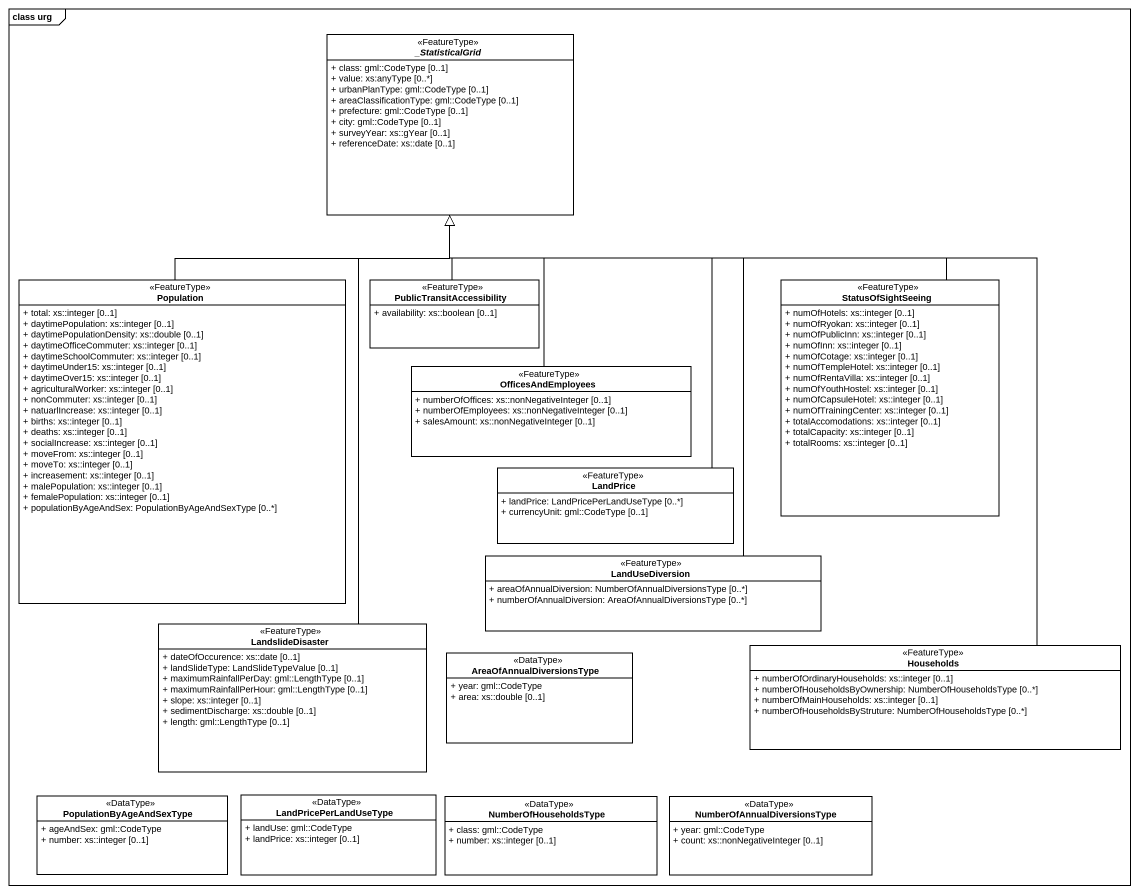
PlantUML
@startuml
mainframe class urg
hide circle
hide empty members
skinparam classAttributeIconSize 0
abstract class "_StatisticalGrid" as StatisticalGrid <<FeatureType>> #FFFFFF {
  + class: gml::CodeType [0..1]
  + value: xs:anyType [0..*]
  + urbanPlanType: gml::CodeType [0..1]
  + areaClassificationType: gml::CodeType [0..1]
  + prefecture: gml::CodeType [0..1]
  + city: gml::CodeType [0..1]
  + surveyYear: xs::gYear [0..1]
  + referenceDate: xs::date [0..1]
}
class Population <<FeatureType>> #FFFFFF {
  + total: xs::integer [0..1]
  + daytimePopulation: xs::integer [0..1]
  + daytimePopulationDensity: xs::double [0..1]
  + daytimeOfficeCommuter: xs::integer [0..1]
  + daytimeSchoolCommuter: xs::integer [0..1]
  + daytimeUnder15: xs::integer [0..1]
  + daytimeOver15: xs::integer [0..1]
  + agriculturalWorker: xs::integer [0..1]
  + nonCommuter: xs::integer [0..1]
  + natuarlIncrease: xs::integer [0..1]
  + births: xs::integer [0..1]
  + deaths: xs::integer [0..1]
  + socialIncrease: xs::integer [0..1]
  + moveFrom: xs::integer [0..1]
  + moveTo: xs::integer [0..1]
  + increasement: xs::integer [0..1]
  + malePopulation: xs::integer [0..1]
  + femalePopulation: xs::integer [0..1]
  + populationByAgeAndSex: PopulationByAgeAndSexType [0..*]
}
class PublicTransitAccessibility <<FeatureType>> #FFFFFF {
  + availability: xs::boolean [0..1]
}
class StatusOfSightSeeing <<FeatureType>> #FFFFFF {
  + numOfHotels: xs::integer [0..1]
  + numOfRyokan: xs::integer [0..1]
  + numOfPublicInn: xs::integer [0..1]
  + numOfInn: xs::integer [0..1]
  + numOfCotage: xs::integer [0..1]
  + numOfTempleHotel: xs::integer [0..1]
  + numOfRentaVilla: xs::integer [0..1]
  + numOfYouthHostel: xs::integer [0..1]
  + numOfCapsuleHotel: xs::integer [0..1]
  + numOfTrainingCenter: xs::integer [0..1]
  + totalAccomodations: xs::integer [0..1]
  + totalCapacity: xs::integer [0..1]
  + totalRooms: xs::integer [0..1]
}
class OfficesAndEmployees <<FeatureType>> #FFFFFF {
  + numberOfOffices: xs::nonNegativeInteger [0..1]
  + numberOfEmployees: xs::nonNegativeInteger [0..1]
  + salesAmount: xs::nonNegativeInteger [0..1]
}
class LandPrice <<FeatureType>> #FFFFFF {
  + landPrice: LandPricePerLandUseType [0..*]
  + currencyUnit: gml::CodeType [0..1]
}
class LandUseDiversion <<FeatureType>> #FFFFFF {
  + areaOfAnnualDiversion: NumberOfAnnualDiversionsType [0..*]
  + numberOfAnnualDiversion: AreaOfAnnualDiversionsType [0..*]
}
class LandslideDisaster <<FeatureType>> #FFFFFF {
  + dateOfOccurence: xs::date [0..1]
  + landSlideType: LandSlideTypeValue [0..1]
  + maximumRainfallPerDay: gml::LengthType [0..1]
  + maximumRainfallPerHour: gml::LengthType [0..1]
  + slope: xs::integer [0..1]
  + sedimentDischarge: xs::double [0..1]
  + length: gml::LengthType [0..1]
}
class AreaOfAnnualDiversionsType <<DataType>> #FFFFFF {
  + year: gml::CodeType
  + area: xs::double [0..1]
}
class Households <<FeatureType>> #FFFFFF {
  + numberOfOrdinaryHouseholds: xs::integer [0..1]
  + numberOfHouseholdsByOwnership: NumberOfHouseholdsType [0..*]
  + numberOfMainHouseholds: xs::integer [0..1]
  + numberOfHouseholdsByStruture: NumberOfHouseholdsType [0..*]
}
class PopulationByAgeAndSexType <<DataType>> #FFFFFF {
  + ageAndSex: gml::CodeType
  + number: xs::integer [0..1]
}
class LandPricePerLandUseType <<DataType>> #FFFFFF {
  + landUse: gml::CodeType
  + landPrice: xs::integer [0..1]
}
class NumberOfHouseholdsType <<DataType>> #FFFFFF {
  + class: gml::CodeType
  + number: xs::integer [0..1]
}
class NumberOfAnnualDiversionsType <<DataType>> #FFFFFF {
  + year: gml::CodeType
  + count: xs::nonNegativeInteger [0..1]
}
Population -up-|> StatisticalGrid
PublicTransitAccessibility -up-|> StatisticalGrid
StatusOfSightSeeing -up-|> StatisticalGrid
OfficesAndEmployees -up-|> StatisticalGrid
LandPrice -up-|> StatisticalGrid
LandUseDiversion -up-|> StatisticalGrid
LandslideDisaster -up-|> StatisticalGrid
Households -up-|> StatisticalGrid
@enduml
